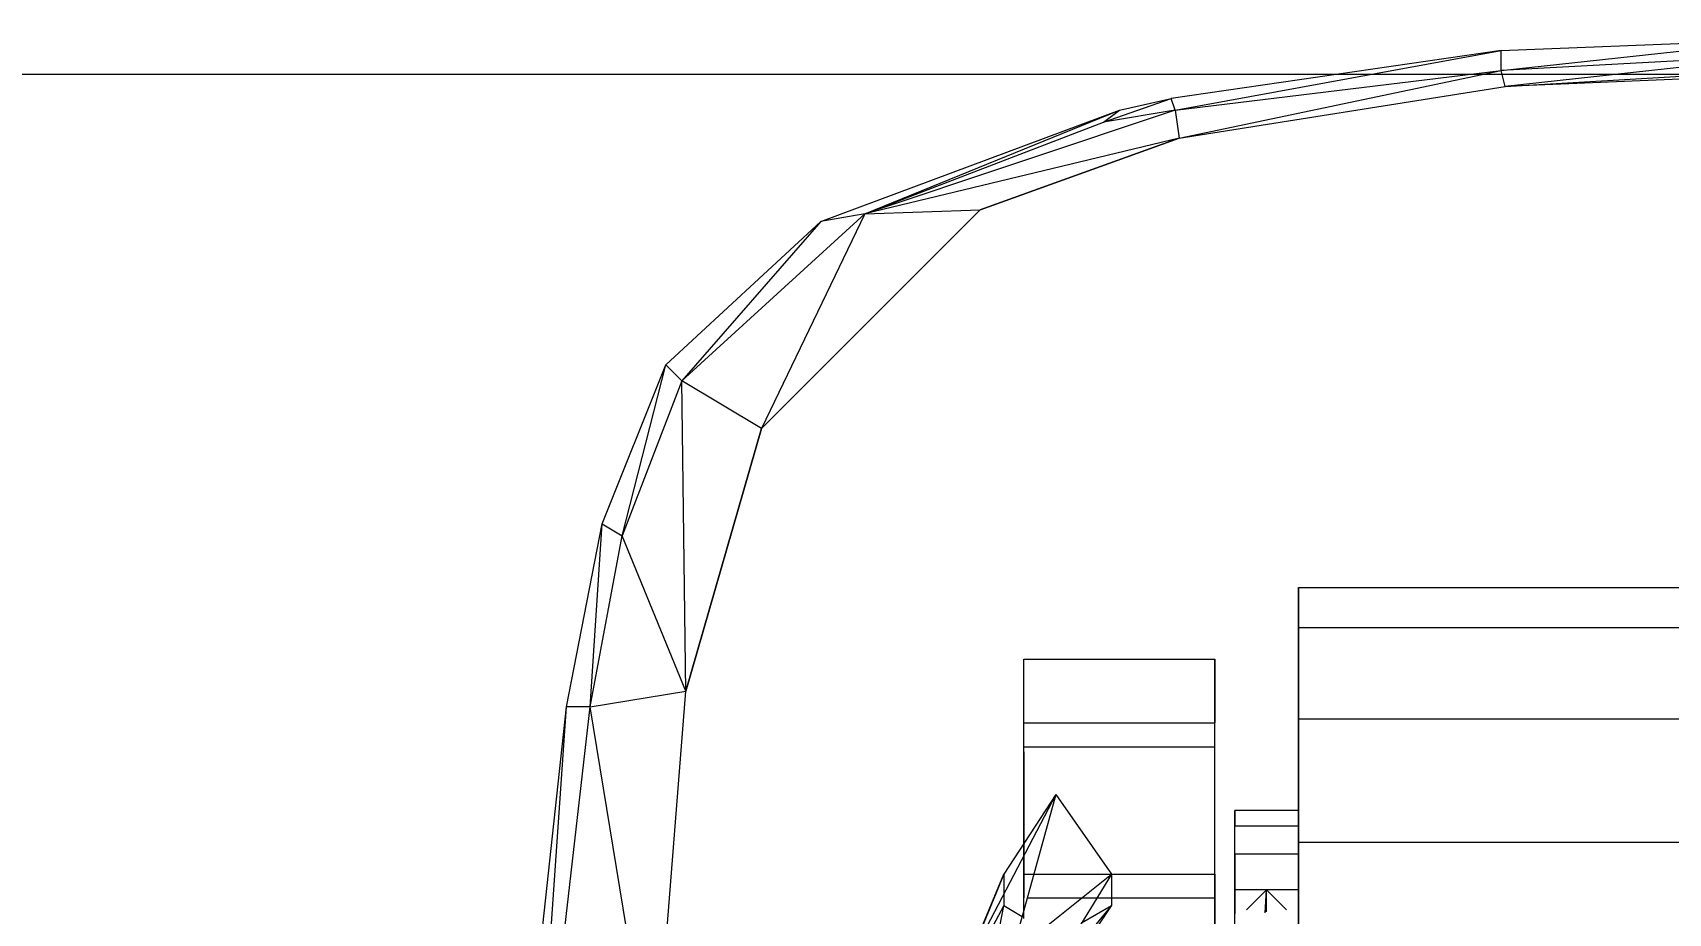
# Model space of a CAD drawing. Header units: millimetres. Extents: x -21051 to 202668, y -15646 to 13691.
# Drawn here: x -10978.8 to -10652.5, y -8192.5 to -8016.8 of the extents above; entities that cross this region are included whole.
import ezdxf

# ---------------------------------------------------------------- set-up
doc = ezdxf.new("R2010")
doc.units = ezdxf.units.MM
for name, color, linetype, lineweight in [('A-ANNO-DIMS', 211, 'Continuous', 9), ('A-ANNO-DIMS-100', 211, 'Continuous', 9), ('G-IMPT', 8, 'Continuous', 5), ('I-FURN', 30, 'Continuous', 5)]:
    doc.layers.add(name, color=color, linetype=linetype, lineweight=lineweight)
doc.layers.get('0').off()
doc.layers.get('I-FURN').off()
doc.styles.add('Arial_3', font='arial.ttf', dxfattribs={"height": 100})
doc.dimstyles.new('Arial_1_0', dxfattribs={"dimscale": 304.8, "dimtxt": 102.02594, "dimasz": 0.328084, "dimexe": 0.328084, "dimexo": 0.0625, "dimgap": 0.082021, "dimtad": 1, "dimdec": 0, "dimzin": 0, "dimdsep": 46, "dimtxsty": 'Arial_3', "dimblk1": 'OBLIQUE', "dimblk2": 'OBLIQUE', "dimsah": 1, "dimcen": 0.09, "dimdle": 0.328084, "dimazin": 0, "dimtfac": 1, "dimtdec": 4, "dimtix": 1, "dimtmove": 0, "dimatfit": 3, "dimfxl": 0.492126, "dimfxlon": 1, "dimtvp": 1, "dimtolj": 1, "dimtzin": 0, "dimarcsym": 2})

# ---------------------------------------------------------------- blocks, each defined once
blk = doc.blocks.new('Aeron_Work_Chair_3485 - Aeron Work Chair_dwg-857507-00_Ground floor')
at = {"layer": 'G-IMPT'}
for p, q in [((167.48, -99.22), (167.48, 99.22)), ((167.48, -99.22), (167.48, 99.22)), ((192.09, -99.22), (192.09, 99.22)), ((192.09, -99.22), (192.09, 99.22)), ((210.34, -99.22), (210.34, 99.22)), ((210.34, -99.22), (210.34, 99.22)), ((218.28, -99.22), (218.28, 99.22)), ((320.68, 0), (318.29, -57.94)), ((324.64, 0), (318.29, -57.94)), ((324.64, 0), (321.47, -58.74)), ((321.47, -58.74), (327.82, 0)), ((325.44, -58.74), (327.82, 0)), ((318.29, -57.94), (320.68, -17.46)), ((307.97, -123.03), (318.29, -57.94)), ((307.97, -123.03), (318.29, -57.94)), ((307.97, -123.03), (321.47, -58.74)), ((313.53, -123.83), (321.47, -58.74)), ((313.53, -123.83), (325.44, -58.74)), ((325.44, -58.74), (315.91, -124.62)), ((318.29, -57.94), (321.47, -58.74)), ((321.47, -58.74), (325.44, -58.74)), ((167.48, -99.22), (36.51, -99.22)), ((167.48, -99.22), (149.23, -99.22)), ((149.23, -99.22), (157.96, -99.22)), ((165.1, -99.22), (153.19, -99.22)), ((157.96, -99.22), (170.66, -99.22)), ((157.96, -99.22), (157.96, -111.92)), ((165.1, -99.22), (173.83, -99.22)), ((165.1, -99.22), (165.1, -111.92)), ((173.83, -99.22), (167.48, -99.22)), ((167.48, -99.22), (192.09, -99.22)), ((173.83, -99.22), (170.66, -99.22)), ((170.66, -99.22), (170.66, -111.92)), ((192.09, -99.22), (173.83, -99.22)), ((173.83, -99.22), (173.83, -111.92)), ((210.34, -99.22), (192.09, -99.22)), ((192.09, -99.22), (210.34, -99.22)), ((218.28, -99.22), (210.34, -99.22)), ((210.34, -99.22), (218.28, -99.22)), ((153.99, -101.6), (157.96, -105.57)), ((153.41, -105.83), (157.96, -105.57)), ((153.59, -105.57), (157.96, -105.57)), ((157.96, -105.57), (153.99, -109.54)), ((149.23, -111.92), (157.96, -111.92)), ((165.1, -111.92), (153.19, -111.92)), ((157.96, -111.92), (170.66, -111.92)), ((165.1, -111.92), (173.83, -111.92)), ((173.83, -111.92), (170.66, -111.92)), ((143.67, -115.89), (156.37, -115.89)), ((161.13, -115.89), (143.67, -115.89)), ((156.37, -115.89), (186.53, -115.89)), ((156.37, -136.52), (156.37, -115.89)), ((161.13, -115.89), (191.29, -115.89)), ((161.13, -136.52), (161.13, -115.89)), ((186.53, -115.89), (190.8, -115.89)), ((186.53, -153.99), (186.53, -115.89)), ((191.29, -115.89), (203.99, -115.89)), ((203.99, -115.89), (191.29, -115.89)), ((191.29, -153.99), (191.29, -115.89)), ((203.99, -153.99), (203.99, -115.89)), ((307.97, -123.03), (292.89, -185.74)), ((313.53, -123.83), (292.89, -185.74)), ((307.97, -123.03), (293.69, -162.72)), ((293.69, -162.72), (307.97, -123.03)), ((313.53, -123.83), (307.97, -123.03)), ((313.53, -123.83), (311.15, -138.11)), ((313.53, -123.83), (315.91, -124.62)), ((311.15, -138.11), (315.91, -124.62)), ((313.53, -134.94), (315.91, -124.62)), ((130.12, -152.96), (154.78, -136.52)), ((136.52, -151.61), (154.78, -136.52)), ((161.13, -136.52), (136.52, -151.61)), ((145.26, -156.37), (161.13, -136.52)), ((154.78, -136.52), (151.36, -142.51)), ((161.13, -136.52), (154.78, -136.52)), ((156.37, -153.31), (156.37, -136.52)), ((177.01, -147.64), (161.13, -136.52)), ((161.13, -153.99), (161.13, -136.52)), ((291.31, -194.47), (313.53, -134.94)), ((292.89, -185.74), (313.53, -134.94)), ((311.15, -138.11), (313.53, -134.94)), ((292.89, -185.74), (311.15, -138.11)), ((177.01, -147.64), (142.08, -165.89)), ((177.01, -147.64), (145.26, -156.37)), ((177.01, -147.64), (161.13, -157.96)), ((152.25, -153.99), (161.13, -153.99)), ((152.34, -153.99), (156.37, -153.99)), ((152.57, -154.36), (154.78, -157.96)), ((167.24, -153.99), (156.37, -153.99)), ((161.13, -153.99), (167.24, -153.99)), ((185.49, -153.99), (167.24, -153.99)), ((167.24, -153.99), (191.29, -153.99)), ((186.53, -153.99), (190.8, -153.99)), ((191.29, -153.99), (203.99, -153.99)), ((191.29, -153.99), (203.99, -153.99)), ((126.21, -163.51), (154.78, -157.96)), ((139.14, -166.38), (154.78, -157.96)), ((142.08, -165.89), (161.13, -157.96)), ((161.13, -157.96), (142.92, -165.45)), ((161.13, -157.96), (154.78, -157.96)), ((293.69, -162.72), (250.03, -206.37)), ((293.69, -162.72), (250.03, -206.37)), ((292.89, -185.74), (293.69, -162.72)), ((292.89, -185.74), (250.03, -206.37)), ((292.89, -185.74), (259.56, -222.25)), ((292.89, -185.74), (291.31, -194.47)), ((291.31, -194.47), (259.56, -222.25)), ((291.31, -194.47), (262.73, -225.42)), ((197.64, -221.46), (250.03, -206.37)), ((250.03, -206.37), (197.64, -221.46)), ((250.03, -206.37), (259.56, -222.25)), ((116.68, -227.81), (197.64, -221.46)), ((116.68, -227.81), (197.64, -221.46)), ((194.47, -240.51), (197.64, -221.46)), ((197.64, -221.46), (259.56, -222.25)), ((197.64, -221.46), (228.6, -234.16)), ((259.56, -222.25), (228.6, -234.16)), ((259.56, -222.25), (262.73, -225.42)), ((228.6, -234.16), (262.73, -225.42)), ((230.98, -238.13), (262.73, -225.42)), ((136.49, -231.04), (194.47, -240.51)), ((194.47, -240.51), (228.6, -234.16)), ((230.98, -238.13), (228.6, -234.16)), ((194.47, -245.27), (230.98, -238.13)), ((194.47, -240.51), (230.98, -238.13)), ((148, -245.87), (194.47, -240.51)), ((194.47, -240.51), (194.47, -245.27)), ((148.43, -250.23), (194.47, -245.27)), ((148.43, -248.46), (194.47, -245.27))]:
    blk.add_line(p, q, dxfattribs=at)
blk = doc.blocks.new('Aeron_Work_Chair_3485 - Aeron_Work_Chair_3485-1032145-00_Ground floor')
at = {"extrusion": (0, 0, -1), "zscale": -1, "rotation": 180}
blk.add_blockref('Aeron_Work_Chair_3485 - Aeron Work Chair_dwg-857507-00_Ground floor', (5.18, -12.1), dxfattribs=at)
blk = doc.blocks.new('DIMBLOCK48-00_Ground floor')
at = {"layer": 'A-ANNO-DIMS-100', "transparency": 16777216}
for p, q in [((-12355.98, -8025.06), (-12355.98, -7875.06)), ((-6585.98, -8025.06), (-6585.98, -7875.06)), ((-12355.98, -8025.06), (-12305.98, -7975.06)), ((-6585.98, -8025.06), (-6535.98, -7975.06)), ((-12355.98, -8025.06), (-12405.98, -8075.06)), ((-12355.98, -8025.06), (-6585.98, -8025.06)), ((-12355.98, -8025.06), (-12355.98, -8125.06)), ((-6585.98, -8025.06), (-6635.98, -8075.06)), ((-6585.98, -8025.06), (-6585.98, -8125.06))]:
    blk.add_line(p, q, dxfattribs=at)
at = {"layer": 'A-ANNO-DIMS-100', "color": 0, "transparency": 16777216, "insert": (-9624.8, -7870.24), "char_height": 100, "width": 369.1769, "attachment_point": 1, "line_spacing_factor": 0.941778, "style": 'Arial_3'}
blk.add_mtext('5770', dxfattribs=at)
blk = doc.blocks.new('_Oblique')
at = {"color": 0, "linetype": 'ByBlock', "lineweight": -2}
blk.add_line((-0.5, -0.5), (0.5, 0.5), dxfattribs=at)

msp = doc.modelspace()

# ---------------------------------------------------------------- block references
at = {"layer": 'I-FURN', "color": 254, "rotation": 89.99999999999991}
msp.add_blockref('Aeron_Work_Chair_3485 - Aeron_Work_Chair_3485-1032145-00_Ground floor', (-10639.14, -8340.62), dxfattribs=at)

# ---------------------------------------------------------------- dimensions: what is measured, and where the dimension line sits
at = {"layer": 'A-ANNO-DIMS'}
dim = msp.add_linear_dim(base=(-6585.98, -8025.06), p1=(-12355.98, -7875.06), p2=(-6585.98, -7875.06), dimstyle='Arial_1_0', override={"dimpost": '<>', "dimfxl": 5770}, dxfattribs=at)
dim.commit()
dim.dimension.update_dxf_attribs({"geometry": 'DIMBLOCK48-00_Ground floor', "text_midpoint": (-9470.98, -7949.01)})

doc.saveas('drawing.dxf')
